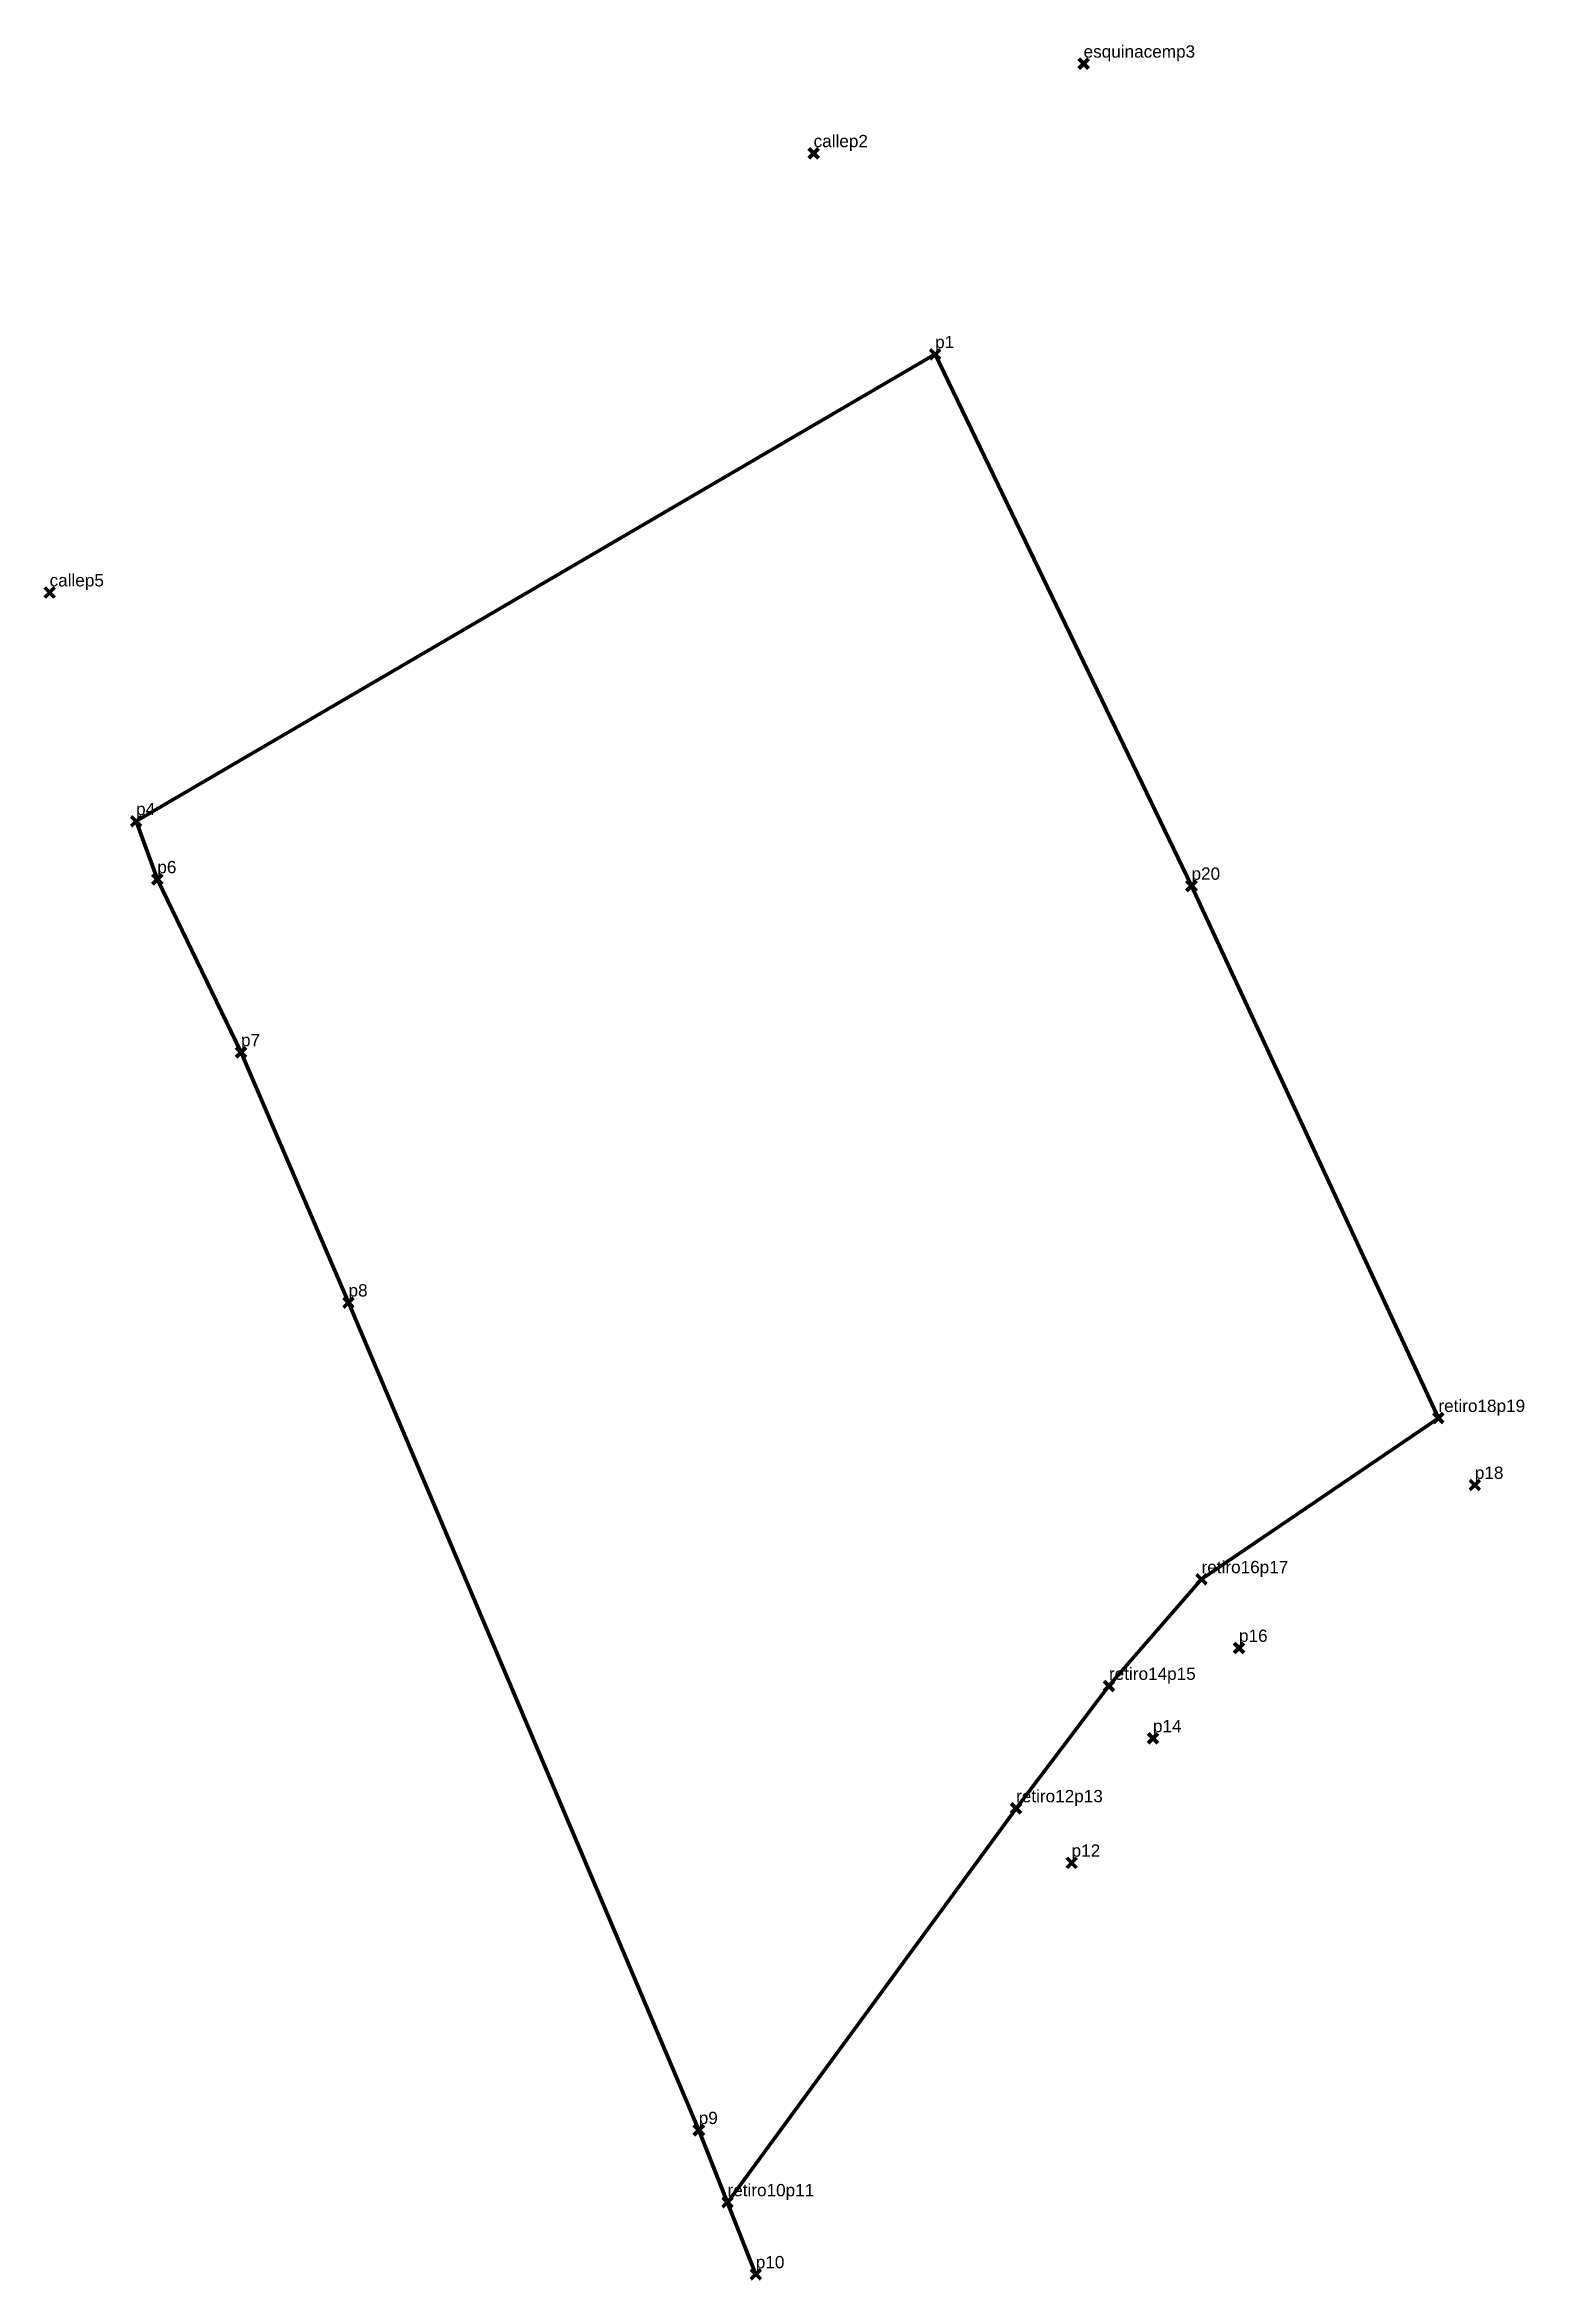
# Model space of a CAD drawing. Header units: millimetres. Extents: x 607486.1 to 607546.4, y 1323640.2 to 1323731.3.
import ezdxf

# ---------------------------------------------------------------- set-up
doc = ezdxf.new("R2010")
doc.units = ezdxf.units.MM
doc.header["$PDMODE"] = 3
doc.header["$PDSIZE"] = 0.2
doc.layers.get('0').update_dxf_attribs({"color": 1, "linetype": 'CONTINUOUS', "lineweight": 100})
for name, color, linetype, lineweight in [('Line', 250, 'CONTINUOUS', 100), ('Point', 5, 'CONTINUOUS', 100), ('Point_Name', 1, 'CONTINUOUS', 100)]:
    doc.layers.add(name, color=color, linetype=linetype, lineweight=lineweight)
doc.styles.get("Standard").update_dxf_attribs({"font": 'arial.ttf', "width": 0.65})

msp = doc.modelspace()

# ---------------------------------------------------------------- linework, layer by layer
at = {"color": 2, "true_color": 0xf1eb1f}
msp.add_lwpolyline([(607522.353, 1323718.653), (607489.8, 1323699.629), (607490.665, 1323697.264), (607494.074, 1323690.217), (607498.454, 1323680.022), (607512.723, 1323646.313), (607513.894, 1323643.371), (607525.651, 1323659.421), (607529.436, 1323664.407), (607533.207, 1323668.751), (607542.857, 1323675.32), (607532.798, 1323696.998), (607522.353, 1323718.653)], dxfattribs=at)
at = {"layer": 'Line'}
for points in [[(607522.353, 1323718.653, 0), (607489.8, 1323699.629, 0)], [(607489.8, 1323699.629, 0), (607490.665, 1323697.264, 0), (607494.074, 1323690.217, 0)], [(607494.074, 1323690.217, 0), (607498.454, 1323680.022, 0), (607512.723, 1323646.313, 0)], [(607512.723, 1323646.313, 0), (607515.047, 1323640.438, 0)]]:
    msp.add_polyline3d(points, dxfattribs=at)
at = {"layer": 'Point'}
for p in [(607528.402, 1323730.487, 151.155), (607517.402, 1323726.839, 151.889), (607522.353, 1323718.653, 151.292), (607486.275, 1323708.947, 153.577), (607489.8, 1323699.629, 151.999), (607490.665, 1323697.264, 152.381), (607532.798, 1323696.998, 145.661), (607494.074, 1323690.217, 152.409), (607498.454, 1323680.022, 150.259), (607542.857, 1323675.32, 143.306), (607544.341, 1323672.593, 143), (607533.207, 1323668.751, 143.679), (607534.733, 1323665.954, 143.61), (607529.436, 1323664.407, 143.823), (607531.228, 1323662.275, 143.7), (607525.651, 1323659.421, 144.233), (607527.913, 1323657.202, 144.414), (607512.723, 1323646.313, 145.246), (607513.894, 1323643.371, 145.126), (607515.047, 1323640.438, 145.09)]:
    msp.add_point(p, dxfattribs=at)

# ---------------------------------------------------------------- texts
at = {"layer": 'Point_Name'}
for s, p in [('esquinacemp3', (607528.402, 1323730.737)), ('callep2', (607517.402, 1323727.089)), ('p1', (607522.353, 1323718.903)), ('callep5', (607486.275, 1323709.197)), ('p4', (607489.8, 1323699.879)), ('p6', (607490.665, 1323697.514)), ('p20', (607532.798, 1323697.248)), ('p7', (607494.074, 1323690.467)), ('p8', (607498.454, 1323680.272)), ('retiro18p19', (607542.857, 1323675.57)), ('p18', (607544.341, 1323672.843)), ('retiro16p17', (607533.207, 1323669.001)), ('p16', (607534.733, 1323666.204)), ('retiro14p15', (607529.436, 1323664.657)), ('p14', (607531.228, 1323662.525)), ('retiro12p13', (607525.651, 1323659.671)), ('p12', (607527.913, 1323657.452)), ('p9', (607512.723, 1323646.563)), ('retiro10p11', (607513.894, 1323643.621)), ('p10', (607515.047, 1323640.688))]:
    msp.add_text(s, height=0.5, dxfattribs=at).set_placement(p)

doc.saveas('drawing.dxf')
